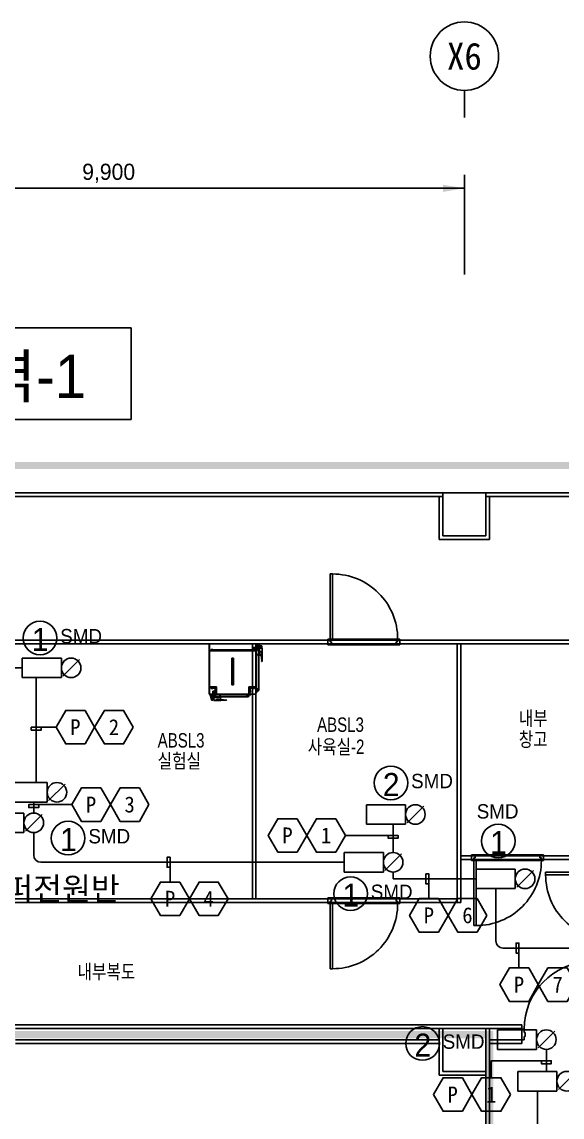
# Model space of a CAD drawing. Header units: millimetres. Extents: x 3365 to 47260, y 1455 to 34440.
# Drawn here: x 24617 to 32133, y 11986 to 27221 of the extents above; entities that cross this region are included whole.
import ezdxf
from ezdxf.enums import TextEntityAlignment as Align

# ---------------------------------------------------------------- set-up
doc = ezdxf.new("R2010")
doc.units = ezdxf.units.MM
doc.header["$LTSCALE"] = 120
doc.linetypes.add('HIDDENX2', pattern=[0.75, 0.5, -0.25])
for name, color, linetype in [('1구역', 41, 'Continuous'), ('ARCH', 9, 'Continuous'), ('DAMPER', 2, 'Continuous'), ('duct-si', 7, 'Continuous'), ('fire', 2, 'Continuous'), ('fire-l', 4, 'Continuous'), ('FIRE-NOTE', 7, 'Continuous'), ('smd-f', 2, 'Continuous')]:
    doc.layers.add(name, color=color, linetype=linetype)
doc.styles.add('GHD', font='')
doc.styles.add('ghs', font='')
doc.styles.add('TT', font='')
doc.styles.add('돋움', font='')
doc.styles.add('울릉도l', font='')
doc.styles.get('GHD').set_extended_font_data('Dotum')
doc.styles.get('ghs').set_extended_font_data('Dotum')
doc.styles.get('TT').set_extended_font_data('Dotum')
doc.styles.get('돋움').set_extended_font_data('DotumChe')
doc.styles.get('울릉도l').set_extended_font_data('Dotum')

# ---------------------------------------------------------------- blocks, each defined once
blk = doc.blocks.new('*U2')
blk.add_line((0, 5), (0, 0))
blk.add_circle((0, 11.35), 6.35)
at = {"color": 3, "style": '돋움'}
blk.add_attdef('NO', text='', height=5, dxfattribs=at).set_placement((0, 11.35), align=Align.MIDDLE_CENTER)
blk = doc.blocks.new('e-22-1')
at = {"layer": 'DAMPER'}
blk.add_line((-5, 1), (-1, 1), dxfattribs=at)
at = {"layer": 'fire'}
for p, q in [((-5, -1), (-5, 1)), ((-1, 1), (-1, -1)), ((0.85, 0.85), (-0.85, -0.85)), ((-1, -1), (-5, -1))]:
    blk.add_line(p, q, dxfattribs=at)
blk.add_circle((0, 0), 1, dxfattribs=at)

msp = doc.modelspace()

# ---------------------------------------------------------------- linework, layer by layer
at = {"layer": '1구역', "color": 1, "linetype": 'HIDDENX2', "ltscale": 7, "const_width": 100, "elevation": 0}
msp.add_lwpolyline([(14164, 20700), (14164, 14973), (14164, 13133), (31124, 13133), (31124, 10860), (34736, 10860), (34736, 21050), (14164, 21050)], close=True, dxfattribs=at)
at = {"layer": 'ARCH', "color": 1}
for p, q in [((30774, 23706, 0), (30774, 25093, 0)), ((20874, 24906, 0), (30774, 24906, 0))]:
    msp.add_line(p, q, dxfattribs=at)
at = {"layer": 'ARCH', "color": 9}
for p, q in [((21174, 20670, 0), (30474, 20670, 0)), ((21174, 20620, 0), (30474, 20620, 0)), ((30424, 20620, 0), (30424, 20020, 0)), ((30474, 20670, 0), (30474, 20070, 0)), ((30474, 20670, 0), (31074, 20670, 0)), ((30474, 20070, 0), (30474, 20670, 0)), ((31074, 20670, 0), (34644, 20670, 0)), ((31074, 20070, 0), (31074, 20670, 0)), ((31074, 20670, 0), (31074, 20070, 0)), ((31074, 20620, 0), (34644, 20620, 0)), ((31124, 20020, 0), (31124, 20620, 0)), ((30424, 20020, 0), (31124, 20020, 0)), ((30474, 20070, 0), (31074, 20070, 0)), ((31074, 20070, 0), (30474, 20070, 0)), ((28904, 18635, 0), (28904, 19541, 0)), ((28904, 19541, 0), (28939, 19541, 0)), ((28939, 18635, 0), (28939, 19541, 0)), ((20024, 18620, 0), (32874, 18620, 0)), ((28904, 18635, 0), (28874, 18635, 0)), ((28874, 18635, 0), (28874, 18555, 0)), ((28874, 18620, 0), (28874, 18570, 0)), ((28874, 18620, 0), (28874, 18570, 0)), ((28904, 18599, 0), (28904, 18635, 0)), ((28939, 18635, 0), (28904, 18635, 0)), ((28924, 18599, 0), (28904, 18599, 0)), ((28924, 18555, 0), (28924, 18599, 0)), ((28939, 18635, 0), (29845, 18635, 0)), ((29825, 18599, 0), (29825, 18555, 0)), ((29845, 18599, 0), (29825, 18599, 0)), ((29845, 18599, 0), (29825, 18599, 0)), ((29845, 18635, 0), (29845, 18599, 0)), ((29874, 18635, 0), (29845, 18635, 0)), ((29874, 18555, 0), (29874, 18635, 0)), ((29874, 18570, 0), (29874, 18620, 0)), ((14424, 18570, 0), (32874, 18570, 0)), ((27224, 18570, 0), (27224, 18470, 0)), ((27224, 18470, 0), (27224, 18570, 0)), ((27224, 18570, 0), (27874, 18570, 0)), ((27224, 18557, 0), (27224, 18522, 0)), ((27224, 18552, 0), (27224, 18517, 0)), ((27224, 18470, 0), (27224, 17869, 0)), ((27249, 18470, 0), (27224, 18470, 0)), ((27225, 18470, 0), (27249, 18470, 0)), ((27226, 18471, 0), (27226, 18569, 0)), ((27873, 18569, 0), (27226, 18569, 0)), ((27226, 18569, 0), (27226, 18471, 0)), ((27226, 18471, 0), (27248, 18471, 0)), ((27226, 17870, 0), (27226, 18470, 0)), ((27248, 18471, 0), (27248, 18491, 0)), ((27248, 18491, 0), (27273, 18491, 0)), ((27273, 18490, 0), (27249, 18490, 0)), ((27249, 18490, 0), (27249, 18470, 0)), ((27849, 18488, 0), (27249, 18488, 0)), ((27249, 18488, 0), (27249, 18470, 0)), ((27249, 18470, 0), (27849, 18470, 0)), ((27268, 18495, 0), (27268, 18484, 0)), ((27273, 18490, 0), (27273, 18491, 0)), ((27824, 15020, 0), (27824, 18570, 0)), ((27826, 18490, 0), (27826, 18491, 0)), ((27826, 18491, 0), (27851, 18491, 0)), ((27849, 18490, 0), (27826, 18490, 0)), ((27831, 18496, 0), (27831, 18481, 0)), ((27833, 18520, 0), (27873, 18520, 0)), ((27833, 18480, 0), (27833, 18520, 0)), ((27873, 18480, 0), (27833, 18480, 0)), ((27881, 18507, 0), (27844, 18507, 0)), ((27844, 18507, 0), (27844, 18492, 0)), ((27844, 18492, 0), (27881, 18492, 0)), ((27849, 18470, 0), (27849, 18490, 0)), ((27849, 18470, 0), (27849, 18488, 0)), ((27874, 18470, 0), (27849, 18470, 0)), ((27851, 18491, 0), (27851, 18471, 0)), ((27851, 18471, 0), (27873, 18471, 0)), ((27852, 18504, 0), (27858, 18504, 0)), ((27858, 18495, 0), (27852, 18495, 0)), ((27873, 18471, 0), (27873, 18569, 0)), ((27873, 18520, 0), (27873, 18480, 0)), ((27874, 15020, 0), (27874, 18570, 0)), ((27874, 18570, 0), (27874, 18470, 0)), ((27884, 18557, 0), (27874, 18557, 0)), ((27874, 18557, 0), (27874, 18522, 0)), ((27884, 18552, 0), (27874, 18552, 0)), ((27874, 18552, 0), (27874, 18517, 0)), ((27874, 18522, 0), (27884, 18522, 0)), ((27874, 18517, 0), (27884, 18517, 0)), ((27888, 18505, 0), (27877, 18505, 0)), ((27881, 18492, 0), (27881, 18507, 0)), ((27881, 18507, 0), (27913, 18507, 0)), ((27895, 18493, 0), (27881, 18493, 0)), ((27894, 18492, 0), (27881, 18492, 0)), ((27881, 18477, 0), (27892, 18477, 0)), ((27881, 18420, 0), (27881, 18477, 0)), ((27912, 18506, 0), (27882, 18506, 0)), ((27882, 18506, 0), (27882, 17934, 0)), ((27882, 18476, 0), (27882, 18421, 0)), ((27894, 18476, 0), (27882, 18476, 0)), ((27884, 18522, 0), (27884, 18557, 0)), ((27884, 18557, 0), (27939, 18541, 0)), ((27884, 18557, 0), (27956, 18541, 0)), ((27884, 18517, 0), (27884, 18552, 0)), ((27884, 18552, 0), (27884, 18526, 0)), ((27884, 18552, 0), (27884, 18526, 0)), ((27884, 18531, 0), (27939, 18531, 0)), ((27884, 18531, 0), (27956, 18531, 0)), ((27923, 18525, 0), (27884, 18525, 0)), ((27940, 18525, 0), (27884, 18525, 0)), ((27892, 18492, 0), (27894, 18492, 0)), ((27892, 18477, 0), (27892, 18492, 0)), ((27894, 18492, 0), (27894, 18476, 0)), ((27894, 18485, 0), (27894, 18492, 0)), ((27895, 18485, 0), (27894, 18485, 0)), ((27895, 18493, 0), (27895, 18485, 0)), ((27899, 18526, 0), (27899, 18496, 0)), ((27912, 17934, 0), (27912, 18506, 0)), ((27961, 18507, 0), (27913, 18507, 0)), ((27913, 18507, 0), (27913, 18413, 0)), ((27913, 18507, 0), (27913, 17933, 0)), ((27919, 18510, 0), (27919, 18507, 0)), ((27922, 18507, 0), (27922, 18413, 0)), ((27923, 18531, 0), (27923, 18523, 0)), ((27938, 18529, 0), (27923, 18529, 0)), ((27923, 18523, 0), (27927, 18515, 0)), ((27938, 18523, 0), (27935, 18515, 0)), ((27937, 18523, 0), (27937, 18507, 0)), ((27938, 18531, 0), (27938, 18523, 0)), ((27939, 18531, 0), (27939, 18541, 0)), ((27955, 18529, 0), (27940, 18529, 0)), ((27940, 18526, 0), (27940, 18518, 0)), ((27940, 18523, 0), (27944, 18515, 0)), ((27958, 18445, 0), (27941, 18413, 0)), ((27955, 18523, 0), (27952, 18515, 0)), ((27955, 18531, 0), (27955, 18523, 0)), ((27956, 18531, 0), (27956, 18541, 0)), ((27956, 18507, 0), (27958, 18502, 0)), ((27958, 18502, 0), (27958, 18445, 0)), ((27961, 18413, 0), (27961, 18507, 0)), ((27961, 18408, 0), (27961, 18507, 0)), ((28924, 18555, 0), (28874, 18555, 0)), ((28924, 18555, 0), (29825, 18555, 0)), ((29874, 18555, 0), (29825, 18555, 0)), ((30674, 14970, 0), (30674, 18570, 0)), ((30724, 14970, 0), (30724, 18570, 0)), ((27559, 18370, 0), (27540, 18370, 0)), ((27540, 18370, 0), (27540, 18000, 0)), ((27559, 18357, 0), (27540, 18357, 0)), ((27556, 18354, 0), (27543, 18354, 0)), ((27543, 18354, 0), (27543, 18016, 0)), ((27549, 18380, 0), (27549, 17990, 0)), ((27556, 18016, 0), (27556, 18354, 0)), ((27559, 18000, 0), (27559, 18370, 0)), ((27911, 18420, 0), (27881, 18420, 0)), ((27882, 18421, 0), (27912, 18421, 0)), ((27911, 18401, 0), (27911, 18420, 0)), ((27912, 18401, 0), (27911, 18401, 0)), ((27912, 18421, 0), (27912, 18401, 0)), ((27913, 18413, 0), (27961, 18413, 0)), ((27946, 18408, 0), (27941, 18413, 0)), ((27955, 18336, 0), (27946, 18408, 0)), ((27951, 18326, 0), (27955, 18336, 0)), ((27954, 18326, 0), (27951, 18326, 0)), ((27954, 18326, 0), (27959, 18336, 0)), ((27961, 18408, 0), (27959, 18336, 0)), ((27540, 18013, 0), (27559, 18013, 0)), ((27540, 18000, 0), (27559, 18000, 0)), ((27543, 18016, 0), (27556, 18016, 0)), ((27224, 17869, 0), (27874, 17869, 0)), ((27224, 17869, 0), (27324, 17869, 0)), ((27249, 17970, 0), (27226, 17970, 0)), ((27226, 17969, 0), (27248, 17969, 0)), ((27873, 17870, 0), (27226, 17870, 0)), ((27323, 17870, 0), (27226, 17870, 0)), ((27237, 17859, 0), (27237, 17869, 0)), ((27237, 17859, 0), (27253, 17787, 0)), ((27237, 17859, 0), (27253, 17804, 0)), ((27272, 17859, 0), (27237, 17859, 0)), ((27242, 17859, 0), (27242, 17869, 0)), ((27242, 17859, 0), (27268, 17859, 0)), ((27242, 17859, 0), (27268, 17859, 0)), ((27277, 17859, 0), (27242, 17859, 0)), ((27248, 17969, 0), (27248, 17949, 0)), ((27248, 17949, 0), (27274, 17949, 0)), ((27249, 17952, 0), (27249, 17970, 0)), ((27249, 17950, 0), (27249, 17970, 0)), ((27274, 17950, 0), (27249, 17950, 0)), ((27250, 17970, 0), (27324, 17970, 0)), ((27250, 17970, 0), (27250, 17952, 0)), ((27250, 17970, 0), (27324, 17970, 0)), ((27306, 17952, 0), (27250, 17952, 0)), ((27263, 17859, 0), (27263, 17787, 0)), ((27263, 17859, 0), (27263, 17804, 0)), ((27269, 17803, 0), (27269, 17859, 0)), ((27269, 17820, 0), (27269, 17859, 0)), ((27269, 17844, 0), (27299, 17844, 0)), ((27272, 17869, 0), (27272, 17859, 0)), ((27274, 17949, 0), (27274, 17950, 0)), ((27315, 17910, 0), (27275, 17910, 0)), ((27275, 17910, 0), (27275, 17870, 0)), ((27275, 17870, 0), (27315, 17870, 0)), ((27275, 17870, 0), (27315, 17870, 0)), ((27277, 17869, 0), (27277, 17859, 0)), ((27287, 17899, 0), (27302, 17899, 0)), ((27287, 17862, 0), (27287, 17899, 0)), ((27287, 17862, 0), (27287, 17830, 0)), ((27302, 17862, 0), (27287, 17862, 0)), ((27287, 17830, 0), (27757, 17830, 0)), ((27287, 17830, 0), (27381, 17830, 0)), ((27287, 17782, 0), (27287, 17830, 0)), ((27289, 17855, 0), (27289, 17867, 0)), ((27289, 17861, 0), (27756, 17861, 0)), ((27289, 17832, 0), (27289, 17861, 0)), ((27756, 17832, 0), (27289, 17832, 0)), ((27290, 17892, 0), (27290, 17886, 0)), ((27299, 17886, 0), (27299, 17892, 0)), ((27301, 17849, 0), (27301, 17862, 0)), ((27301, 17849, 0), (27309, 17849, 0)), ((27302, 17899, 0), (27302, 17862, 0)), ((27302, 17850, 0), (27302, 17862, 0)), ((27317, 17851, 0), (27302, 17851, 0)), ((27302, 17851, 0), (27302, 17850, 0)), ((27309, 17850, 0), (27302, 17850, 0)), ((27302, 17850, 0), (27319, 17850, 0)), ((27304, 17918, 0), (27303, 17918, 0)), ((27303, 17918, 0), (27303, 17893, 0)), ((27303, 17893, 0), (27323, 17893, 0)), ((27304, 17894, 0), (27304, 17918, 0)), ((27324, 17894, 0), (27304, 17894, 0)), ((27324, 17970, 0), (27306, 17952, 0)), ((27324, 17970, 0), (27306, 17952, 0)), ((27306, 17895, 0), (27306, 17952, 0)), ((27324, 17895, 0), (27306, 17895, 0)), ((27309, 17849, 0), (27309, 17850, 0)), ((27315, 17870, 0), (27315, 17910, 0)), ((27374, 17862, 0), (27317, 17862, 0)), ((27317, 17862, 0), (27317, 17851, 0)), ((27319, 17850, 0), (27319, 17861, 0)), ((27319, 17861, 0), (27373, 17861, 0)), ((27323, 17893, 0), (27323, 17870, 0)), ((27324, 17895, 0), (27324, 17970, 0)), ((27324, 17895, 0), (27324, 17970, 0)), ((27324, 17869, 0), (27324, 17894, 0)), ((27373, 17861, 0), (27373, 17832, 0)), ((27373, 17832, 0), (27393, 17832, 0)), ((27374, 17833, 0), (27374, 17862, 0)), ((27393, 17833, 0), (27374, 17833, 0)), ((27381, 17830, 0), (27381, 17782, 0)), ((27393, 17832, 0), (27393, 17833, 0)), ((27750, 17870, 0), (27730, 17870, 0)), ((27738, 17844, 0), (27784, 17844, 0)), ((27874, 17869, 0), (27750, 17869, 0)), ((27752, 17870, 0), (27873, 17870, 0)), ((27756, 17861, 0), (27756, 17832, 0)), ((27756, 17844, 0), (27762, 17844, 0)), ((27757, 17830, 0), (27757, 17862, 0)), ((27757, 17831, 0), (27757, 17857, 0)), ((27757, 17857, 0), (27768, 17857, 0)), ((27757, 17831, 0), (27757, 17857, 0)), ((27768, 17831, 0), (27757, 17831, 0)), ((27768, 17831, 0), (27757, 17831, 0)), ((27758, 17869, 0), (27758, 17857, 0)), ((27758, 17869, 0), (27767, 17869, 0)), ((27802, 17869, 0), (27767, 17869, 0)), ((27802, 17869, 0), (27767, 17869, 0)), ((27767, 17869, 0), (27767, 17857, 0)), ((27802, 17869, 0), (27767, 17869, 0)), ((27774, 17868, 0), (27767, 17868, 0)), ((27774, 17859, 0), (27767, 17859, 0)), ((27768, 17857, 0), (27768, 17831, 0)), ((27861, 17869, 0), (27772, 17869, 0)), ((27861, 17869, 0), (27772, 17869, 0)), ((27861, 17869, 0), (27772, 17869, 0)), ((27774, 17970, 0), (27792, 17952, 0)), ((27774, 17895, 0), (27774, 17970, 0)), ((27848, 17970, 0), (27774, 17970, 0)), ((27774, 17895, 0), (27792, 17895, 0)), ((27774, 17894, 0), (27794, 17894, 0)), ((27774, 17869, 0), (27774, 17894, 0)), ((27774, 17858, 0), (27774, 17869, 0)), ((27774, 17869, 0), (27800, 17869, 0)), ((27774, 17869, 0), (27800, 17869, 0)), ((27800, 17858, 0), (27774, 17858, 0)), ((27776, 17893, 0), (27776, 17870, 0)), ((27796, 17893, 0), (27776, 17893, 0)), ((27787, 17853, 0), (27787, 17878, 0)), ((27792, 17895, 0), (27792, 17952, 0)), ((27792, 17952, 0), (27848, 17952, 0)), ((27794, 17918, 0), (27796, 17918, 0)), ((27794, 17894, 0), (27794, 17918, 0)), ((27796, 17918, 0), (27796, 17893, 0)), ((27800, 17869, 0), (27800, 17858, 0)), ((27800, 17869, 0), (27800, 17858, 0)), ((27824, 17950, 0), (27824, 17949, 0)), ((27849, 17950, 0), (27824, 17950, 0)), ((27824, 17949, 0), (27851, 17949, 0)), ((27848, 17970, 0), (27848, 17952, 0)), ((27849, 17970, 0), (27849, 17952, 0)), ((27849, 17970, 0), (27849, 17950, 0)), ((27874, 17970, 0), (27849, 17970, 0)), ((27851, 17969, 0), (27873, 17969, 0)), ((27851, 17949, 0), (27851, 17969, 0)), ((27890, 17903, 0), (27866, 17903, 0)), ((27873, 17969, 0), (27873, 17870, 0)), ((27874, 17869, 0), (27874, 17970, 0)), ((27874, 17932, 0), (27874, 17923, 0)), ((27874, 17932, 0), (27886, 17932, 0)), ((27874, 17923, 0), (27886, 17923, 0)), ((27874, 17916, 0), (27874, 17891, 0)), ((27874, 17916, 0), (27874, 17891, 0)), ((27885, 17916, 0), (27874, 17916, 0)), ((27874, 17891, 0), (27885, 17891, 0)), ((27874, 17891, 0), (27885, 17891, 0)), ((27875, 17916, 0), (27875, 17923, 0)), ((27913, 17933, 0), (27881, 17933, 0)), ((27882, 17934, 0), (27912, 17934, 0)), ((27884, 17917, 0), (27884, 17923, 0)), ((27885, 17891, 0), (27885, 17916, 0)), ((27912, 17933, 0), (27886, 17933, 0)), ((27886, 17933, 0), (27886, 17922, 0)), ((27912, 17933, 0), (27886, 17933, 0)), ((27886, 17922, 0), (27912, 17922, 0)), ((27899, 17953, 0), (27899, 17907, 0)), ((27899, 17935, 0), (27899, 17928, 0)), ((27912, 17922, 0), (27912, 17933, 0)), ((27912, 17922, 0), (27912, 17933, 0)), ((27263, 17804, 0), (27253, 17804, 0)), ((27263, 17787, 0), (27253, 17787, 0)), ((27263, 17820, 0), (27271, 17820, 0)), ((27263, 17805, 0), (27271, 17805, 0)), ((27263, 17788, 0), (27271, 17788, 0)), ((27265, 17805, 0), (27265, 17820, 0)), ((27265, 17788, 0), (27265, 17803, 0)), ((27268, 17803, 0), (27276, 17803, 0)), ((27271, 17820, 0), (27279, 17816, 0)), ((27271, 17805, 0), (27279, 17809, 0)), ((27271, 17806, 0), (27287, 17806, 0)), ((27271, 17803, 0), (27279, 17799, 0)), ((27271, 17788, 0), (27279, 17792, 0)), ((27285, 17824, 0), (27287, 17824, 0)), ((27287, 17821, 0), (27381, 17821, 0)), ((27287, 17788, 0), (27292, 17785, 0)), ((27386, 17782, 0), (27287, 17782, 0)), ((27381, 17782, 0), (27287, 17782, 0)), ((27292, 17785, 0), (27349, 17785, 0)), ((27349, 17785, 0), (27381, 17802, 0)), ((27386, 17797, 0), (27381, 17802, 0)), ((27458, 17788, 0), (27386, 17797, 0)), ((27386, 17782, 0), (27458, 17784, 0)), ((27468, 17792, 0), (27458, 17788, 0)), ((27468, 17789, 0), (27458, 17784, 0)), ((27468, 17789, 0), (27468, 17792, 0)), ((32824, 15620, 0), (30724, 15620, 0)), ((32824, 15570, 0), (30724, 15570, 0)), ((30874, 15555, 0), (30874, 15635, 0)), ((30924, 15635, 0), (30874, 15635, 0)), ((30874, 15570, 0), (30874, 15620, 0)), ((30874, 15570, 0), (30874, 15620, 0)), ((30904, 15555, 0), (30874, 15555, 0)), ((30904, 15591, 0), (30904, 15555, 0)), ((30924, 15591, 0), (30904, 15591, 0)), ((30904, 15555, 0), (30904, 14650, 0)), ((30939, 15555, 0), (30904, 15555, 0)), ((30924, 15635, 0), (30924, 15591, 0)), ((30924, 15635, 0), (31825, 15635, 0)), ((30939, 15555, 0), (30939, 14650, 0)), ((30939, 15555, 0), (31845, 15555, 0)), ((31825, 15591, 0), (31825, 15635, 0)), ((31874, 15635, 0), (31825, 15635, 0)), ((31845, 15591, 0), (31825, 15591, 0)), ((31845, 15591, 0), (31825, 15591, 0)), ((31845, 15555, 0), (31845, 15591, 0)), ((31874, 15555, 0), (31845, 15555, 0)), ((31874, 15635, 0), (31874, 15555, 0)), ((31874, 15620, 0), (31874, 15570, 0)), ((32809, 15391, 0), (31904, 15391, 0)), ((31904, 15391, 0), (31904, 15356, 0)), ((32809, 15356, 0), (31904, 15356, 0)), ((24374, 15020, 0), (30674, 15020, 0)), ((24374, 14970, 0), (30724, 14970, 0)), ((28874, 14955, 0), (28874, 15035, 0)), ((28924, 15035, 0), (28874, 15035, 0)), ((28874, 14970, 0), (28874, 15020, 0)), ((28874, 14970, 0), (28874, 15020, 0)), ((28904, 14955, 0), (28874, 14955, 0)), ((28904, 14991, 0), (28904, 14955, 0)), ((28924, 14991, 0), (28904, 14991, 0)), ((28904, 14955, 0), (28904, 14050, 0)), ((28939, 14955, 0), (28904, 14955, 0)), ((28924, 15035, 0), (28924, 14991, 0)), ((28924, 15035, 0), (29825, 15035, 0)), ((28939, 14955, 0), (28939, 14050, 0)), ((28939, 14955, 0), (29845, 14955, 0)), ((29825, 14991, 0), (29825, 15035, 0)), ((29874, 15035, 0), (29825, 15035, 0)), ((29845, 14991, 0), (29825, 14991, 0)), ((29845, 14991, 0), (29825, 14991, 0)), ((29845, 14955, 0), (29845, 14991, 0)), ((29874, 14955, 0), (29845, 14955, 0)), ((29874, 15035, 0), (29874, 14955, 0)), ((29874, 15020, 0), (29874, 14970, 0)), ((30904, 14650, 0), (30939, 14650, 0)), ((28904, 14050, 0), (28939, 14050, 0)), ((16434, 13270, 0), (31574, 13270, 0)), ((31574, 13010, 0), (31574, 13270, 0)), ((24526, 13220, 0), (31574, 13220, 0)), ((30474, 13220, 0), (27474, 13220, 0)), ((30424, 12620, 0), (30424, 13220, 0)), ((30424, 12570, 0), (30424, 13220, 0)), ((31074, 13220, 0), (30474, 13220, 0)), ((30474, 13220, 0), (31574, 13220, 0)), ((30474, 13220, 0), (31574, 13220, 0)), ((30474, 13220, 0), (31074, 13220, 0)), ((30474, 12620, 0), (30474, 13220, 0)), ((30474, 13220, 0), (31074, 13220, 0)), ((30474, 12620, 0), (30474, 13220, 0)), ((31074, 12620, 0), (31074, 13220, 0)), ((31074, 13220, 0), (31074, 12620, 0)), ((31074, 13220, 0), (31074, 12620, 0)), ((31124, 10860, 0), (31124, 13220, 0)), ((31574, 13060, 0), (31574, 13210, 0)), ((31574, 13210, 0), (31604, 13210, 0)), ((31604, 13210, 0), (31604, 13165, 0)), ((31604, 13165, 0), (31619, 13165, 0)), ((31619, 13105, 0), (31604, 13105, 0)), ((31604, 13105, 0), (31604, 13060, 0)), ((31619, 13165, 0), (31619, 13105, 0)), ((24526, 13060, 0), (30424, 13060, 0)), ((24526, 13010, 0), (30424, 13010, 0)), ((31124, 13060, 0), (31574, 13060, 0)), ((31124, 13010, 0), (31574, 13010, 0)), ((31604, 13060, 0), (31574, 13060, 0)), ((31074, 12570, 0), (30424, 12570, 0)), ((31074, 12620, 0), (30474, 12620, 0)), ((31074, 12620, 0), (30474, 12620, 0)), ((31074, 10860, 0), (31074, 12620, 0)), ((31074, 12620, 0), (31074, 12620, 0)), ((31074, 10860, 0), (31074, 12620, 0))]:
    msp.add_line(p, q, dxfattribs=at)
for centre in [(27946, 18462, 0), (27946, 18447, 0), (27952, 18428, 0), (27332, 17797, 0), (27347, 17797, 0), (27367, 17792, 0)]:
    msp.add_circle(centre, 2.5, dxfattribs=at)
for centre, radius, start, end in [((28940, 18636, 0), 905, 359.9639, 90.0849), ((27852, 18500, 0), 4.5, 90, 270), ((27858, 18500, 0), 4.5, 270, 90), ((27936, 18505, 0), 18, 87.7639, 163.9421), ((27931, 18517, 0), 4, 201.759, 338.241), ((27948, 18517, 0), 4, 201.759, 338.241), ((27295, 17892, 0), 4.5, 0, 180), ((27295, 17886, 0), 4.5, 180, 0), ((27290, 17807, 0), 18, 106.0579, 182.2361), ((27277, 17813, 0), 4, 291.759, 68.241), ((27277, 17796, 0), 4, 291.759, 68.241), ((30940, 15555, 0), 905, 269.9151, 0.0361), ((32809, 15354, 0), 905, 179.9151, 270.0361), ((28940, 14955, 0), 905, 269.9151, 0.0361), ((32544, 13210, 0), 940, 91.8271, 180)]:
    msp.add_arc(centre, radius, start, end, dxfattribs=at)
at = {"layer": 'ARCH', "color": 1}
msp.add_solid([(30474, 24956, 0), (30474, 24856, 0), (30774, 24906, 0)], dxfattribs=at)
at = {"layer": 'duct-si', "linetype": 'Continuous', "elevation": 0}
msp.add_lwpolyline([(19614, 21691), (26137, 21691), (26137, 22964), (19614, 22964)], close=True, dxfattribs=at)
at = {"layer": 'fire', "color": 2, "elevation": 0}
for points in [[(25092, 17410), (24748, 17410), (24748, 17370), (24886, 17370), (24886, 17410)], [(25310, 16333), (24713, 16333), (24713, 16292), (24852, 16292), (24852, 16333)], [(29117, 15904), (29852, 15904), (29852, 15864), (29713, 15864), (29713, 15904)], [(26679, 15256), (26679, 15601), (26638, 15601), (26638, 15462), (26679, 15462)], [(30279, 15025), (30279, 15369), (30238, 15369), (30238, 15230), (30279, 15230)], [(31533, 14062), (31533, 14406), (31493, 14406), (31493, 14267), (31533, 14267)], [(31148, 12533), (31148, 12770), (31983, 12770), (31983, 12729), (31845, 12729), (31845, 12770)]]:
    msp.add_lwpolyline(points, dxfattribs=at)
at = {"layer": 'fire-l', "color": 6, "ltscale": 2}
for p, q in [((24622, 18235, 0), (23380, 18235, 0)), ((24817, 18099, 0), (24817, 16640, 0)), ((24782, 16216, 0), (24782, 16368, 0)), ((29782, 15667, 0), (29782, 16060, 0)), ((24782, 15944, 0), (24782, 15631, 0)), ((29102, 15531, 0), (24882, 15531, 0)), ((29782, 15395, 0), (29782, 15300, 0)), ((30938, 15300, 0), (29782, 15300, 0)), ((31210, 15164, 0), (31210, 14437, 0)), ((31310, 14337, 0), (32472, 14337, 0)), ((31914, 12928, 0), (31914, 12621, 0)), ((31789, 12349, 0), (31789, 10860, 0))]:
    msp.add_line(p, q, dxfattribs=at)
at = {"layer": 'fire-l', "color": 2, "elevation": 0}
for points in [[(25629, 17410), (25495, 17643), (25226, 17643), (25092, 17410), (25226, 17178), (25495, 17178)], [(26167, 17410), (26032, 17643), (25764, 17643), (25629, 17410), (25764, 17178), (26032, 17178)], [(25848, 16333), (25713, 16566), (25445, 16566), (25310, 16333), (25445, 16100), (25713, 16100)], [(26385, 16333), (26251, 16566), (25982, 16566), (25848, 16333), (25982, 16100), (26251, 16100)], [(28580, 15904), (28446, 16137), (28177, 16137), (28043, 15904), (28177, 15672), (28446, 15672)], [(29117, 15904), (28983, 16137), (28714, 16137), (28580, 15904), (28714, 15672), (28983, 15672)], [(26948, 15023), (26813, 15256), (26545, 15256), (26410, 15023), (26545, 14791), (26813, 14791)], [(27485, 15023), (27350, 15256), (27082, 15256), (26948, 15023), (27082, 14791), (27350, 14791)], [(30547, 14792), (30413, 15025), (30144, 15025), (30010, 14792), (30144, 14559), (30413, 14559)], [(31084, 14792), (30950, 15025), (30682, 15025), (30547, 14792), (30682, 14559), (30950, 14559)], [(31802, 13829), (31668, 14062), (31399, 14062), (31265, 13829), (31399, 13596), (31668, 13596)], [(32339, 13829), (32205, 14062), (31936, 14062), (31802, 13829), (31936, 13596), (32205, 13596)], [(30879, 12300), (30745, 12533), (30476, 12533), (30342, 12300), (30476, 12067), (30745, 12067)], [(31416, 12300), (31282, 12533), (31013, 12533), (30879, 12300), (31013, 12067), (31282, 12067)]]:
    msp.add_lwpolyline(points, close=True, dxfattribs=at)
at = {"layer": 'fire-l', "color": 6, "ltscale": 2}
for centre in [(24882, 15631, 0), (31310, 14437, 0)]:
    msp.add_arc(centre, 100, 180, 270, dxfattribs=at)
at = {"layer": 'smd-f'}
for centre in [(24869, 18650, 0), (29751, 16635, 0), (25260, 15867, 0), (31244, 15826, 0), (29190, 15094, 0), (30191, 13010, 0)]:
    msp.add_circle(centre, 234, dxfattribs=at)

# ---------------------------------------------------------------- block references
at = {"layer": 'ARCH', "color": 9, "xscale": 75, "yscale": 75, "zscale": 75}
msp.add_blockref('*U2', (30774, 25893, 0), dxfattribs=at).add_auto_attribs({'NO': 'X6'})
at = {"layer": 'fire-l', "ltscale": 2, "xscale": 136, "yscale": 136, "zscale": 136}
for p in [(25302, 18235, 0), (25105, 16504, 0), (30092, 16196, 0), (24782, 16080, 0), (29782, 15531, 0), (31618, 15300, 0), (31914, 13064, 0), (32197, 12485, 0)]:
    msp.add_blockref('e-22-1', p, dxfattribs=at)

# ---------------------------------------------------------------- texts
at = {"layer": 'ARCH', "color": 9, "style": 'GHD', "width": 0.8}
for s, p in [('ABSL3', (28724, 17345, 0)), ('내부', (31530, 17435, 0)), ('ABSL3', (26506, 17127, 0)), ('사육실-2', (28594, 17038, 0)), ('창고', (31530, 17140, 0)), ('실험실', (26506, 16840, 0)), ('내부복도', (25391, 13908, 0))]:
    msp.add_text(s, height=200, dxfattribs=at).set_placement(p)
at = {"layer": 'ARCH', "color": 9, "insert": (25824, 25115, 0), "char_height": 225, "attachment_point": 5, "style": '울릉도l'}
msp.add_mtext('9,900', dxfattribs=at)
at = {"layer": 'fire', "style": '돋움'}
for s, p in [('P', (25361, 17410, 0)), ('2', (25898, 17410, 0)), ('P', (25579, 16333, 0)), ('3', (26116, 16333, 0)), ('P', (28312, 15904, 0)), ('1', (28849, 15904, 0)), ('P', (26679, 15023, 0)), ('4', (27216, 15023, 0)), ('P', (30279, 14792, 0)), ('6', (30816, 14792, 0)), ('P', (31533, 13829, 0)), ('7', (32071, 13829, 0)), ('P', (30610, 12300, 0)), ('1', (31148, 12300, 0))]:
    msp.add_text(s, height=222, dxfattribs=at).set_placement(p, align=Align.MIDDLE)
at = {"layer": 'FIRE-NOTE', "color": 6, "linetype": 'Continuous', "style": 'TT'}
msp.add_text('제연경계구역-1', height=600, dxfattribs=at).set_placement((22904, 22291, 0), align=Align.MIDDLE_CENTER)
at = {"layer": 'smd-f', "style": 'TT'}
for s, p in [('1', (24872, 18630, 0)), ('2', (29755, 16615, 0)), ('1', (25264, 15847, 0)), ('1', (31248, 15806, 0)), ('TO:댐퍼전원반', (24626, 15166, 0)), ('1', (29194, 15074, 0)), ('2', (30195, 12990, 0))]:
    msp.add_text(s, height=320, dxfattribs=at).set_placement(p, align=Align.MIDDLE)
at = {"layer": 'smd-f', "style": 'ghs'}
for p in [(25150, 18576, 0), (30032, 16561, 0), (30945, 16139, 0), (25542, 15793, 0), (29471, 15020, 0), (30472, 12936, 0)]:
    msp.add_text('SMD', height=200, dxfattribs=at).set_placement(p)

doc.saveas('drawing.dxf')
